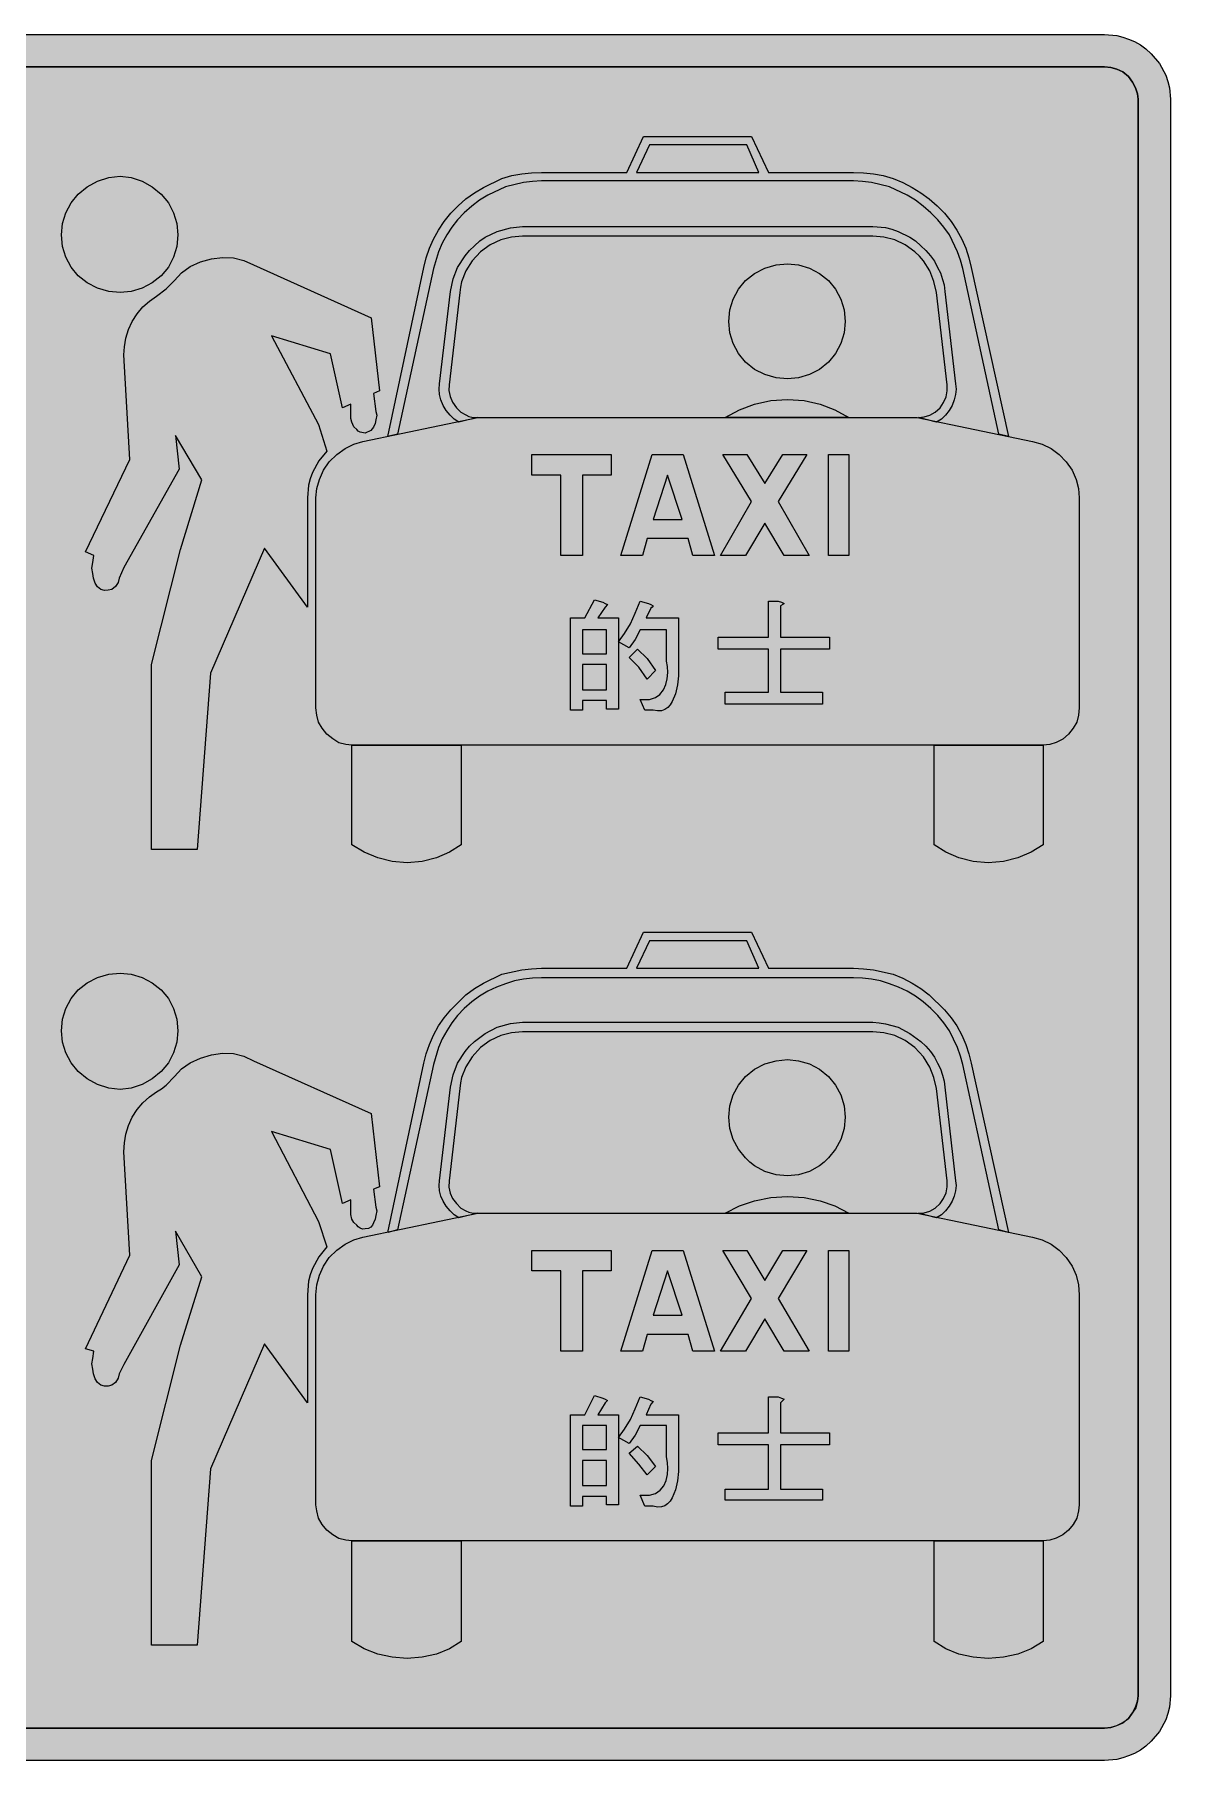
# Model space of a CAD drawing. Header units: metres. Extents: x 115 to 455, y 8 to 267.
# Drawn here: x 284.9 to 455.3, y 8.3 to 267.1 of the extents above; entities that cross this region are included whole.
import ezdxf

# ---------------------------------------------------------------- set-up
doc = ezdxf.new("R2010")
doc.units = ezdxf.units.M
for name, color, linetype, true_color in [('FILL_BLACK_000000', 7, 'Continuous', 0x000000), ('FILL_LIME_00FF00', 7, 'Continuous', 0x00ff00), ('FILL_RED_FF0000', 7, 'Continuous', 0xff0000), ('FILL_WHITE_FFFFFF', 7, 'Continuous', 0xffffff)]:
    doc.layers.add(name, color=color, linetype=linetype, true_color=true_color)

msp = doc.modelspace()

# ---------------------------------------------------------------- hatches: boundary and pattern name
at = {"layer": 'FILL_BLACK_000000', "true_color": 0x000000}
h = msp.add_hatch(color=7, dxfattribs=at)
h.dxf.hatch_style = 1
h.paths.add_polyline_path([(448.14, 266.74), (448.98, 266.4), (449.89, 266.06), (450.76, 265.59), (451.59, 264.98), (452.4, 264.24), (453.62, 262.75), (454.56, 261), (454.9, 260.06), (455.12, 259.13), (455.28, 257.4), (455.28, 18), (455.12, 16.27), (454.9, 15.34), (454.56, 14.4), (453.62, 12.64), (452.4, 11.16), (451.59, 10.42), (450.76, 9.81), (449.89, 9.34), (448.98, 9), (448.14, 8.66), (447.25, 8.44), (445.38, 8.28), (124.44, 8.28), (122.57, 8.44), (121.68, 8.66), (120.84, 9), (119.9, 9.34), (119, 9.81), (118.16, 10.42), (117.42, 11.16), (116.78, 11.89), (116.21, 12.71), (115.26, 14.4), (114.92, 15.34), (114.7, 16.27), (114.54, 18), (114.54, 257.4), (114.7, 259.13), (114.92, 260.06), (115.26, 261), (116.21, 262.75), (117.42, 264.24), (118.16, 264.98), (119, 265.59), (119.9, 266.06), (120.84, 266.4), (121.68, 266.74), (122.57, 266.96), (124.44, 267.12), (445.38, 267.12), (447.25, 266.96), (448.14, 266.74)])
h.paths.add_polyline_path([(123.5, 262.19), (122.57, 261.94), (121.68, 261.5), (120.84, 260.82), (120.24, 259.98), (119.78, 259.11), (119.5, 258.24), (119.4, 257.4), (119.4, 18), (119.5, 17.16), (119.78, 16.29), (120.24, 15.42), (120.84, 14.58), (121.68, 13.98), (122.57, 13.52), (123.5, 13.24), (124.44, 13.14), (445.38, 13.14), (446.32, 13.24), (447.25, 13.52), (448.14, 13.98), (448.98, 14.58), (449.58, 15.42), (450.04, 16.29), (450.32, 17.16), (450.42, 18), (450.42, 257.4), (450.32, 258.24), (450.04, 259.11), (449.58, 259.98), (448.98, 260.82), (448.14, 261.5), (447.25, 261.94), (446.32, 262.19), (445.38, 262.26), (124.44, 262.26), (123.5, 262.19)], flags=16)
h = msp.add_hatch(color=7, dxfattribs=at)
h.dxf.hatch_style = 1
h.paths.add_polyline_path([(394.98, 246.42), (407.76, 246.42), (409.24, 246.38), (410.73, 246.24), (412.21, 245.96), (413.7, 245.52), (415.15, 244.92), (416.53, 244.19), (417.85, 243.37), (419.1, 242.46), (420.28, 241.45), (421.37, 240.32), (422.37, 239.09), (423.24, 237.78), (423.98, 236.43), (424.59, 235.06), (425.06, 233.65), (425.4, 232.2), (430.98, 206.82), (429.54, 207.18), (424.14, 232.02), (423.81, 233.26), (423.35, 234.54), (422.16, 237.06), (421.31, 238.24), (420.38, 239.35), (419.35, 240.4), (418.2, 241.38), (417.06, 242.26), (415.81, 243.02), (413.16, 244.26), (410.46, 244.91), (409.11, 245.1), (407.76, 245.16), (360.96, 245.16), (359.61, 245.1), (358.26, 244.91), (355.56, 244.26), (352.9, 243.02), (351.66, 242.26), (350.52, 241.38), (349.37, 240.4), (348.36, 239.35), (347.48, 238.24), (346.74, 237.06), (346.03, 235.82), (345.48, 234.54), (344.76, 232.02), (339.36, 207.18), (337.92, 206.82), (343.32, 232.2), (343.66, 233.65), (344.13, 235.06), (344.74, 236.43), (345.48, 237.78), (346.35, 239.09), (347.35, 240.32), (348.44, 241.45), (349.62, 242.46), (350.89, 243.37), (352.25, 244.19), (355.02, 245.52), (356.5, 245.96), (357.99, 246.24), (359.47, 246.38), (360.96, 246.42), (373.74, 246.42), (376.26, 251.82), (392.46, 251.82), (394.98, 246.42)])
h.paths.add_polyline_path([(391.74, 250.56), (377.16, 250.56), (375.18, 246.42), (393.54, 246.42), (391.74, 250.56)], flags=16)
h = msp.add_hatch(color=7, dxfattribs=at)
h.dxf.hatch_style = 1
h.paths.add_polyline_path([(306.25, 235.34), (305.77, 233.73), (304.98, 232.25), (303.9, 230.94), (302.56, 229.86), (301.04, 229.07), (299.42, 228.59), (297.78, 228.42), (296.04, 228.59), (294.36, 229.07), (292.82, 229.86), (291.48, 230.94), (290.4, 232.25), (289.61, 233.73), (289.13, 235.34), (288.96, 237.06), (289.13, 238.78), (289.61, 240.39), (290.4, 241.87), (291.48, 243.18), (292.82, 244.29), (294.36, 245.14), (296.04, 245.69), (297.78, 245.88), (299.42, 245.69), (301.04, 245.14), (302.56, 244.29), (303.9, 243.18), (304.98, 241.87), (305.77, 240.39), (306.25, 238.78), (306.42, 237.06), (306.25, 235.34)])
h = msp.add_hatch(color=7, dxfattribs=at)
h.dxf.hatch_style = 1
h.paths.add_polyline_path([(358.08, 236.88), (356.46, 236.74), (354.84, 236.34), (353.24, 235.57), (351.78, 234.54), (350.57, 233.17), (349.62, 231.66), (348.97, 230.04), (348.78, 229.23), (348.72, 228.42), (347.1, 214.56), (347.07, 213.72), (347.24, 212.85), (347.61, 211.98), (348.18, 211.14), (348.83, 210.46), (349.62, 210.06), (350.05, 209.85), (350.52, 209.74), (351.42, 209.7), (348.54, 208.98), (347.87, 209.45), (347.24, 210.04), (346.67, 210.73), (346.2, 211.5), (345.86, 212.31), (345.66, 213.12), (345.59, 213.93), (345.66, 214.74), (347.28, 228.6), (347.69, 230.47), (348.36, 232.2), (349.49, 233.95), (350.13, 234.73), (350.88, 235.44), (351.69, 236.16), (352.52, 236.72), (354.3, 237.6), (356.28, 238.14), (358.08, 238.32), (410.64, 238.32), (412.53, 238.16), (413.48, 237.94), (414.42, 237.6), (416.2, 236.72), (417.03, 236.16), (417.84, 235.44), (418.61, 234.73), (419.3, 233.95), (419.89, 233.11), (420.36, 232.2), (420.79, 231.37), (421.08, 230.4), (421.33, 229.57), (421.44, 228.6), (423.06, 214.74), (423.13, 213.93), (423.06, 213.12), (422.86, 212.31), (422.52, 211.5), (422.08, 210.73), (421.55, 210.04), (420.93, 209.45), (420.18, 208.98), (417.48, 209.7), (418.32, 209.77), (419.17, 210.01), (419.99, 210.46), (420.72, 211.14), (421.24, 211.95), (421.62, 212.76), (421.78, 213.66), (421.8, 214.56), (420.18, 228.42), (419.8, 230.06), (419.17, 231.68), (418.23, 233.2), (417.63, 233.9), (416.94, 234.54), (415.5, 235.59), (413.93, 236.32), (412.28, 236.74), (410.64, 236.88), (358.08, 236.88)])
h = msp.add_hatch(color=7, dxfattribs=at)
h.dxf.hatch_style = 1
h.paths.add_polyline_path([(298.32, 187.2), (297.6, 185.58), (297.47, 184.95), (297.06, 184.32), (296.52, 183.91), (295.98, 183.78), (295.42, 183.75), (294.86, 183.91), (294.36, 184.29), (294, 184.86), (293.75, 185.58), (293.64, 186.3), (293.51, 187.11), (293.64, 187.92), (293.82, 189), (292.56, 189.54), (299.22, 203.4), (298.32, 219.06), (298.39, 220.3), (298.61, 221.58), (299, 222.86), (299.58, 224.1), (300.32, 225.25), (301.18, 226.26), (302.14, 227.14), (303.18, 227.88), (304.67, 228.98), (305.88, 230.22), (306.95, 231.36), (308.27, 232.31), (309.78, 233.03), (311.46, 233.46), (313.1, 233.7), (314.75, 233.62), (316.32, 233.23), (317.76, 232.56), (335.4, 224.64), (336.66, 213.66), (335.76, 213.3), (336.12, 210.6), (336.26, 210.04), (336.12, 209.34), (336.01, 208.8), (335.76, 208.26), (335.33, 207.74), (334.5, 207.36), (333.74, 207.49), (333.44, 207.66), (333.24, 207.9), (332.81, 208.3), (332.52, 208.98), (332.36, 209.52), (332.34, 210.06), (332.34, 211.68), (331.08, 211.14), (329.28, 219.24), (320.46, 221.94), (327.48, 208.62), (328.74, 204.66), (327.53, 203.17), (326.58, 201.42), (326.24, 200.47), (326.02, 199.53), (325.86, 197.64), (325.86, 181.26), (319.38, 190.08), (311.28, 171.36), (309.3, 144.9), (302.46, 144.9), (302.46, 172.62), (306.78, 189.9), (310.02, 200.34), (306.06, 207), (306.6, 201.96), (298.32, 187.2)])
h = msp.add_hatch(color=7, dxfattribs=at)
h.dxf.hatch_style = 1
h.paths.add_polyline_path([(406.33, 222.38), (405.85, 220.77), (405.06, 219.29), (403.98, 217.98), (402.64, 216.9), (401.12, 216.11), (399.5, 215.63), (397.86, 215.46), (396.12, 215.63), (394.44, 216.11), (392.9, 216.9), (391.56, 217.98), (390.48, 219.29), (389.69, 220.77), (389.21, 222.38), (389.04, 224.1), (389.21, 225.82), (389.69, 227.43), (390.48, 228.91), (391.56, 230.22), (392.9, 231.3), (394.44, 232.09), (396.12, 232.57), (397.86, 232.74), (399.5, 232.57), (401.12, 232.09), (402.64, 231.3), (403.98, 230.22), (405.06, 228.91), (405.85, 227.43), (406.33, 225.82), (406.5, 224.1), (406.33, 222.38)])
h = msp.add_hatch(color=7, dxfattribs=at)
h.dxf.hatch_style = 1
h.paths.add_polyline_path([(388.5, 209.7), (390.62, 210.81), (392.91, 211.66), (395.33, 212.21), (397.86, 212.4), (400.36, 212.21), (402.72, 211.66), (404.95, 210.81), (407.04, 209.7), (388.5, 209.7)])
h = msp.add_hatch(color=7, dxfattribs=at)
h.dxf.hatch_style = 1
h.paths.add_polyline_path([(347.15, 144.51), (345.19, 143.66), (343.05, 143.11), (340.8, 142.92), (338.54, 143.11), (336.39, 143.66), (334.37, 144.51), (332.52, 145.62), (332.52, 160.56), (348.9, 160.56), (348.9, 145.62), (347.15, 144.51)])
h = msp.add_hatch(color=7, dxfattribs=at)
h.dxf.hatch_style = 1
h.paths.add_polyline_path([(436.2, 145.62), (434.37, 144.51), (432.4, 143.66), (430.25, 143.11), (427.92, 142.92), (425.67, 143.11), (423.53, 143.66), (421.57, 144.51), (419.82, 145.62), (419.82, 160.56), (436.2, 160.56), (436.2, 145.62)])
h = msp.add_hatch(color=7, dxfattribs=at)
h.dxf.hatch_style = 1
h.paths.add_polyline_path([(394.98, 127.08), (407.76, 127.08), (409.24, 127.02), (410.73, 126.83), (413.7, 126.18), (415.15, 125.58), (416.53, 124.85), (417.85, 124.03), (419.1, 123.12), (421.37, 120.85), (422.37, 119.65), (423.24, 118.44), (423.98, 117.06), (424.59, 115.65), (425.06, 114.24), (425.4, 112.86), (430.98, 87.48), (429.54, 87.84), (424.14, 112.68), (423.81, 113.92), (423.35, 115.2), (422.16, 117.72), (421.31, 118.9), (420.38, 120.01), (419.35, 121.06), (418.2, 122.04), (417.06, 122.92), (415.81, 123.66), (414.5, 124.27), (413.16, 124.74), (411.81, 125.18), (410.46, 125.46), (409.11, 125.6), (407.76, 125.64), (360.96, 125.64), (359.61, 125.6), (358.26, 125.46), (356.91, 125.18), (355.56, 124.74), (354.22, 124.27), (352.9, 123.66), (351.66, 122.92), (350.52, 122.04), (349.37, 121.06), (348.36, 120.01), (347.48, 118.9), (346.74, 117.72), (346.03, 116.48), (345.48, 115.2), (344.76, 112.68), (339.36, 87.84), (337.92, 87.48), (343.32, 112.86), (343.66, 114.24), (344.13, 115.65), (344.74, 117.06), (345.48, 118.44), (346.35, 119.65), (347.35, 120.85), (349.62, 123.12), (350.89, 124.03), (352.25, 124.85), (355.02, 126.18), (357.99, 126.83), (359.47, 127.02), (360.96, 127.08), (373.74, 127.08), (376.26, 132.48), (392.46, 132.48), (394.98, 127.08)])
h.paths.add_polyline_path([(391.74, 131.22), (377.16, 131.22), (375.18, 127.08), (393.54, 127.08), (391.74, 131.22)], flags=16)
h = msp.add_hatch(color=7, dxfattribs=at)
h.dxf.hatch_style = 1
h.paths.add_polyline_path([(306.25, 116), (305.77, 114.39), (304.98, 112.91), (303.9, 111.6), (302.56, 110.49), (301.04, 109.64), (299.42, 109.09), (297.78, 108.9), (296.04, 109.09), (294.36, 109.64), (292.82, 110.49), (291.48, 111.6), (290.4, 112.91), (289.61, 114.39), (289.13, 116), (288.96, 117.72), (289.13, 119.44), (289.61, 121.05), (290.4, 122.53), (291.48, 123.84), (292.82, 124.92), (294.36, 125.71), (296.04, 126.19), (297.78, 126.36), (299.42, 126.19), (301.04, 125.71), (302.56, 124.92), (303.9, 123.84), (304.98, 122.53), (305.77, 121.05), (306.25, 119.44), (306.42, 117.72), (306.25, 116)])
h = msp.add_hatch(color=7, dxfattribs=at)
h.dxf.hatch_style = 1
h.paths.add_polyline_path([(358.08, 117.54), (356.46, 117.4), (354.84, 117), (353.24, 116.23), (351.78, 115.2), (350.57, 113.83), (349.62, 112.32), (348.97, 110.7), (348.78, 109.89), (348.72, 109.08), (347.1, 95.22), (347.07, 94.28), (347.24, 93.37), (347.61, 92.54), (348.18, 91.8), (348.83, 91.12), (349.62, 90.72), (350.05, 90.51), (350.52, 90.4), (351.42, 90.36), (348.54, 89.64), (347.87, 90.11), (347.24, 90.7), (346.67, 91.39), (346.2, 92.16), (345.86, 92.89), (345.66, 93.69), (345.59, 94.49), (345.66, 95.22), (347.28, 109.26), (347.69, 111.13), (348.36, 112.86), (349.49, 114.61), (350.13, 115.39), (350.88, 116.1), (352.52, 117.31), (354.3, 118.26), (356.28, 118.8), (358.08, 118.98), (410.64, 118.98), (411.59, 118.92), (412.53, 118.75), (414.42, 118.26), (416.2, 117.31), (417.84, 116.1), (418.61, 115.39), (419.3, 114.61), (419.89, 113.77), (420.36, 112.86), (420.79, 112.03), (421.08, 111.06), (421.33, 110.16), (421.44, 109.26), (423.06, 95.22), (423.13, 94.49), (423.06, 93.69), (422.86, 92.89), (422.52, 92.16), (422.08, 91.39), (421.55, 90.7), (420.93, 90.11), (420.18, 89.64), (417.48, 90.36), (418.32, 90.43), (419.17, 90.67), (419.99, 91.12), (420.72, 91.8), (421.24, 92.54), (421.62, 93.42), (421.78, 94.32), (421.8, 95.22), (420.18, 109.08), (419.8, 110.69), (419.17, 112.27), (418.23, 113.79), (416.94, 115.2), (415.5, 116.25), (413.93, 116.98), (412.28, 117.4), (410.64, 117.54), (358.08, 117.54)])
h = msp.add_hatch(color=7, dxfattribs=at)
h.dxf.hatch_style = 1
h.paths.add_polyline_path([(298.32, 67.68), (297.6, 66.24), (297.47, 65.61), (297.06, 64.98), (296.52, 64.57), (295.98, 64.44), (295.42, 64.41), (294.86, 64.57), (294.36, 64.95), (294, 65.52), (293.75, 66.24), (293.64, 66.96), (293.51, 67.77), (293.64, 68.58), (293.82, 69.66), (292.56, 70.02), (299.22, 84.06), (298.32, 99.54), (298.39, 100.89), (298.61, 102.22), (299, 103.51), (299.58, 104.76), (300.32, 105.91), (301.18, 106.92), (302.14, 107.8), (303.18, 108.54), (303.96, 109.01), (304.67, 109.57), (305.88, 110.88), (306.95, 111.99), (308.27, 112.9), (309.78, 113.61), (311.46, 114.12), (313.1, 114.36), (314.75, 114.28), (316.32, 113.89), (317.76, 113.22), (335.4, 105.3), (336.66, 94.32), (335.76, 93.96), (336.12, 91.26), (336.26, 90.7), (336.12, 90), (336.01, 89.46), (335.76, 88.92), (335.59, 88.55), (335.33, 88.27), (334.98, 88.08), (334.5, 88.02), (334.1, 87.98), (333.74, 88.09), (333.44, 88.3), (333.24, 88.56), (332.81, 88.94), (332.52, 89.46), (332.36, 90.16), (332.34, 90.72), (332.34, 92.34), (331.08, 91.8), (329.28, 99.9), (320.46, 102.6), (327.48, 89.1), (328.74, 85.32), (327.53, 83.83), (326.58, 82.08), (326.24, 81.13), (326.02, 80.17), (325.86, 78.12), (325.86, 61.92), (319.38, 70.74), (311.28, 52.02), (309.3, 25.56), (302.46, 25.56), (302.46, 53.28), (306.78, 70.56), (310.02, 80.82), (306.06, 87.66), (306.6, 82.62), (298.32, 67.68)])
h = msp.add_hatch(color=7, dxfattribs=at)
h.dxf.hatch_style = 1
h.paths.add_polyline_path([(406.33, 103.04), (405.85, 101.43), (405.06, 99.95), (403.98, 98.64), (403.34, 98.01), (402.64, 97.46), (401.12, 96.61), (399.5, 96.11), (397.86, 95.94), (396.12, 96.11), (394.44, 96.61), (392.9, 97.46), (392.2, 98.01), (391.56, 98.64), (390.48, 99.95), (389.69, 101.43), (389.21, 103.04), (389.04, 104.76), (389.21, 106.48), (389.69, 108.09), (390.48, 109.57), (391.56, 110.88), (392.9, 111.96), (394.44, 112.75), (396.12, 113.23), (397.86, 113.4), (399.5, 113.23), (401.12, 112.75), (402.64, 111.96), (403.98, 110.88), (405.06, 109.57), (405.85, 108.09), (406.33, 106.48), (406.5, 104.76), (406.33, 103.04)])
h = msp.add_hatch(color=7, dxfattribs=at)
h.dxf.hatch_style = 1
h.paths.add_polyline_path([(388.5, 90.36), (390.62, 91.44), (392.91, 92.23), (395.33, 92.71), (397.86, 92.88), (400.36, 92.71), (402.72, 92.23), (404.95, 91.44), (407.04, 90.36), (388.5, 90.36)])
h = msp.add_hatch(color=7, dxfattribs=at)
h.dxf.hatch_style = 1
h.paths.add_polyline_path([(347.15, 25.02), (345.19, 24.23), (343.05, 23.75), (340.8, 23.58), (338.54, 23.75), (336.39, 24.23), (334.37, 25.02), (332.52, 26.1), (332.52, 41.22), (348.9, 41.22), (348.9, 26.1), (347.15, 25.02)])
h = msp.add_hatch(color=7, dxfattribs=at)
h.dxf.hatch_style = 1
h.paths.add_polyline_path([(436.2, 26.1), (434.37, 25.02), (432.4, 24.23), (430.25, 23.75), (427.92, 23.58), (425.67, 23.75), (423.53, 24.23), (421.57, 25.02), (419.82, 26.1), (419.82, 41.22), (436.2, 41.22), (436.2, 26.1)])
at = {"layer": 'FILL_LIME_00FF00', "true_color": 0x00ff00}
h = msp.add_hatch(color=7, dxfattribs=at)
h.dxf.hatch_style = 1
h.paths.add_polyline_path([(332.52, 41.22), (331.6, 41.33), (330.54, 41.58), (329.64, 42.14), (328.74, 42.84), (328.04, 43.67), (327.48, 44.64), (327.23, 45.7), (327.12, 46.62), (327.12, 78.12), (327.25, 79.6), (327.64, 81.04), (328.26, 82.42), (329.1, 83.7), (330.24, 84.81), (331.48, 85.7), (332.8, 86.36), (334.14, 86.76), (351.42, 90.36), (417.3, 90.36), (434.58, 86.76), (436.03, 86.36), (437.37, 85.7), (438.58, 84.81), (439.62, 83.7), (440.54, 82.42), (441.15, 81.04), (441.49, 79.6), (441.6, 78.12), (441.6, 46.62), (441.49, 45.7), (441.24, 44.64), (440.68, 43.67), (439.98, 42.84), (439.11, 42.13), (438.16, 41.62), (437.17, 41.32), (436.2, 41.22), (332.52, 41.22)])
at = {"layer": 'FILL_RED_FF0000', "true_color": 0xff0000}
h = msp.add_hatch(color=7, dxfattribs=at)
h.dxf.hatch_style = 1
h.paths.add_polyline_path([(332.52, 160.56), (331.6, 160.67), (330.54, 160.92), (329.64, 161.48), (328.74, 162.18), (328.04, 163.08), (327.48, 163.98), (327.23, 165.06), (327.12, 166.14), (327.12, 197.64), (327.25, 199.02), (327.64, 200.41), (328.26, 201.77), (329.1, 203.04), (330.24, 204.15), (331.48, 205.04), (332.8, 205.7), (334.14, 206.1), (351.42, 209.7), (417.3, 209.7), (434.58, 206.1), (436.03, 205.7), (437.37, 205.04), (438.58, 204.15), (439.62, 203.04), (440.54, 201.77), (441.15, 200.41), (441.49, 199.02), (441.6, 197.64), (441.6, 166.14), (441.49, 165.06), (441.24, 163.98), (440.68, 163.08), (439.98, 162.18), (439.11, 161.47), (438.16, 160.96), (437.17, 160.66), (436.2, 160.56), (332.52, 160.56)])
at = {"layer": 'FILL_WHITE_FFFFFF', "true_color": 0xffffff}
h = msp.add_hatch(color=7, dxfattribs=at)
h.dxf.hatch_style = 1
h.paths.add_polyline_path([(445.38, 262.26), (446.32, 262.19), (447.25, 261.94), (448.14, 261.5), (448.98, 260.82), (449.58, 259.98), (450.04, 259.11), (450.32, 258.24), (450.42, 257.4), (450.42, 18), (450.31, 17.17), (450.06, 16.2), (448.98, 14.58), (448.15, 13.9), (447.18, 13.5), (446.35, 13.25), (445.38, 13.14), (124.44, 13.14), (123.5, 13.24), (122.57, 13.52), (121.68, 13.98), (120.84, 14.58), (119.76, 16.2), (119.51, 17.17), (119.4, 18), (119.4, 257.4), (119.5, 258.24), (119.78, 259.11), (120.24, 259.98), (120.84, 260.82), (121.68, 261.5), (122.57, 261.94), (123.5, 262.19), (124.44, 262.26), (445.38, 262.26)])
h = msp.add_hatch(color=7, dxfattribs=at)
h.dxf.hatch_style = 1
h.paths.add_polyline_path([(367.08, 189), (363.84, 189), (363.84, 201.06), (359.52, 201.06), (359.52, 204.12), (371.4, 204.12), (371.4, 201.06), (367.08, 201.06), (367.08, 189)])
h = msp.add_hatch(color=7, dxfattribs=at)
h.dxf.hatch_style = 1
h.paths.add_polyline_path([(382.92, 191.52), (376.8, 191.52), (376.08, 189), (372.84, 189), (377.52, 204.12), (382.2, 204.12), (386.88, 189), (383.64, 189), (382.92, 191.52)])
h.paths.add_polyline_path([(377.7, 194.4), (382.02, 194.4), (379.86, 201.06), (377.7, 194.4)], flags=16)
h = msp.add_hatch(color=7, dxfattribs=at)
h.dxf.hatch_style = 1
h.paths.add_polyline_path([(391.74, 204.12), (394.44, 199.8), (397.14, 204.12), (400.74, 204.12), (396.42, 197.1), (401.1, 189), (397.32, 189), (394.44, 193.86), (391.56, 189), (387.78, 189), (392.46, 197.1), (388.14, 204.12), (391.74, 204.12)])
h = msp.add_hatch(color=7, dxfattribs=at)
h.dxf.hatch_style = 1
h.paths.add_polyline_path([(407.04, 204.12), (407.04, 189), (403.98, 189), (403.98, 204.12), (407.04, 204.12)])
h = msp.add_hatch(color=7, dxfattribs=at)
h.dxf.hatch_style = 1
h.paths.add_polyline_path([(370.86, 181.62), (370.5, 181.26), (369.42, 179.64), (372.48, 179.64), (372.48, 165.96), (370.68, 165.96), (370.68, 167.22), (367.08, 167.22), (367.08, 165.78), (365.28, 165.78), (365.28, 179.64), (367.44, 179.64), (368.88, 182.34), (370.14, 181.98), (370.5, 181.8), (370.86, 181.62)])
h.paths.add_polyline_path([(367.08, 177.84), (367.08, 174.24), (370.68, 174.24), (370.68, 177.84), (367.08, 177.84)], flags=16)
h.paths.add_polyline_path([(370.68, 172.62), (367.08, 172.62), (367.08, 168.84), (370.68, 168.84), (370.68, 172.62)], flags=16)
h = msp.add_hatch(color=7, dxfattribs=at)
h.dxf.hatch_style = 1
h.paths.add_polyline_path([(377.34, 181.62), (377.7, 181.44), (377.52, 181.26), (377.34, 181.08), (376.62, 179.64), (381.48, 179.64), (381.48, 173.16), (381.48, 170.93), (381.33, 169.58), (381.04, 168.25), (380.56, 167.07), (380.25, 166.58), (379.87, 166.18), (379.44, 165.88), (378.93, 165.71), (378.35, 165.67), (377.7, 165.78), (376.44, 165.78), (375.72, 167.4), (377.16, 167.4), (378.02, 167.67), (378.7, 168.16), (379.22, 168.83), (379.59, 169.63), (379.81, 170.51), (379.89, 171.42), (379.84, 172.32), (379.68, 173.16), (379.68, 177.84), (375.72, 177.84), (375, 176.4), (374.1, 175.14), (372.48, 176.04), (373.38, 177.3), (374.28, 178.74), (375, 180.36), (375.72, 182.16), (376.98, 181.8), (377.34, 181.62)])
h = msp.add_hatch(color=7, dxfattribs=at)
h.dxf.hatch_style = 1
h.paths.add_polyline_path([(396.96, 181.98), (397.32, 181.8), (397.14, 181.62), (396.78, 181.44), (396.78, 176.76), (404.16, 176.76), (404.16, 174.96), (396.78, 174.96), (396.78, 168.48), (403.08, 168.48), (403.08, 166.68), (388.5, 166.68), (388.5, 168.48), (394.98, 168.48), (394.98, 174.96), (387.42, 174.96), (387.42, 176.76), (394.98, 176.76), (394.98, 182.16), (396.42, 182.16), (396.96, 181.98)])
h = msp.add_hatch(color=7, dxfattribs=at)
h.dxf.hatch_style = 1
h.paths.add_polyline_path([(376.8, 173.52), (378.06, 171.72), (376.8, 170.46), (375.54, 172.26), (374.1, 173.7), (375.36, 174.96), (376.8, 173.52)])
h = msp.add_hatch(color=7, dxfattribs=at)
h.dxf.hatch_style = 1
h.paths.add_polyline_path([(367.08, 69.66), (363.84, 69.66), (363.84, 81.72), (359.52, 81.72), (359.52, 84.78), (371.4, 84.78), (371.4, 81.72), (367.08, 81.72), (367.08, 69.66)])
h = msp.add_hatch(color=7, dxfattribs=at)
h.dxf.hatch_style = 1
h.paths.add_polyline_path([(382.92, 72.18), (376.8, 72.18), (376.08, 69.66), (372.84, 69.66), (377.52, 84.78), (382.2, 84.78), (386.88, 69.66), (383.64, 69.66), (382.92, 72.18)])
h.paths.add_polyline_path([(377.7, 75.06), (382.02, 75.06), (379.86, 81.72), (377.7, 75.06)], flags=16)
h = msp.add_hatch(color=7, dxfattribs=at)
h.dxf.hatch_style = 1
h.paths.add_polyline_path([(391.74, 84.78), (394.44, 80.28), (397.14, 84.78), (400.74, 84.78), (396.42, 77.58), (401.1, 69.66), (397.32, 69.66), (394.44, 74.52), (391.56, 69.66), (387.78, 69.66), (392.46, 77.58), (388.14, 84.78), (391.74, 84.78)])
h = msp.add_hatch(color=7, dxfattribs=at)
h.dxf.hatch_style = 1
h.paths.add_polyline_path([(407.04, 84.78), (407.04, 69.66), (403.98, 69.66), (403.98, 84.78), (407.04, 84.78)])
h = msp.add_hatch(color=7, dxfattribs=at)
h.dxf.hatch_style = 1
h.paths.add_polyline_path([(370.86, 62.28), (370.5, 61.92), (369.42, 60.12), (372.48, 60.12), (372.48, 46.62), (370.68, 46.62), (370.68, 47.88), (367.08, 47.88), (367.08, 46.44), (365.28, 46.44), (365.28, 60.12), (367.44, 60.12), (368.88, 63), (370.14, 62.64), (370.5, 62.46), (370.86, 62.28)])
h.paths.add_polyline_path([(367.08, 58.5), (367.08, 54.9), (370.68, 54.9), (370.68, 58.5), (367.08, 58.5)], flags=16)
h.paths.add_polyline_path([(370.68, 53.28), (367.08, 53.28), (367.08, 49.5), (370.68, 49.5), (370.68, 53.28)], flags=16)
h = msp.add_hatch(color=7, dxfattribs=at)
h.dxf.hatch_style = 1
h.paths.add_polyline_path([(377.34, 62.28), (377.7, 62.1), (377.34, 61.74), (376.62, 60.12), (381.48, 60.12), (381.48, 53.82), (381.47, 51.61), (381.32, 50.23), (381.02, 48.87), (380.54, 47.66), (380.23, 47.16), (379.85, 46.75), (379.42, 46.46), (378.92, 46.3), (378.35, 46.28), (377.7, 46.44), (376.44, 46.44), (375.72, 48.06), (377.16, 48.06), (378.06, 48.34), (378.76, 48.83), (379.27, 49.49), (379.62, 50.28), (379.82, 51.15), (379.88, 52.06), (379.83, 52.96), (379.68, 53.82), (379.68, 58.5), (375.72, 58.5), (375, 57.06), (374.1, 55.8), (372.48, 56.7), (373.38, 57.96), (374.28, 59.4), (375, 61.02), (375.72, 62.82), (376.98, 62.46), (377.34, 62.28)])
h = msp.add_hatch(color=7, dxfattribs=at)
h.dxf.hatch_style = 1
h.paths.add_polyline_path([(396.96, 62.64), (397.32, 62.46), (397.14, 62.28), (396.78, 61.92), (396.78, 57.42), (404.16, 57.42), (404.16, 55.62), (396.78, 55.62), (396.78, 48.96), (403.08, 48.96), (403.08, 47.34), (388.5, 47.34), (388.5, 48.96), (394.98, 48.96), (394.98, 55.62), (387.42, 55.62), (387.42, 57.42), (394.98, 57.42), (394.98, 62.82), (396.42, 62.82), (396.96, 62.64)])
h = msp.add_hatch(color=7, dxfattribs=at)
h.dxf.hatch_style = 1
h.paths.add_polyline_path([(376.8, 54), (378.06, 52.38), (376.8, 51.12), (375.54, 52.74), (374.1, 54.36), (375.36, 55.44), (376.8, 54)])

# ---------------------------------------------------------------- linework, layer by layer
at = {"layer": 'FILL_BLACK_000000', "lineweight": 0, "true_color": 0x000000}
for points in [[(124.44, 267.12), (445.38, 267.12), (447.25, 266.96), (448.14, 266.74), (448.98, 266.4), (449.89, 266.06), (450.76, 265.59), (451.59, 264.98), (452.4, 264.24), (453.62, 262.75), (454.56, 261), (454.9, 260.06), (455.12, 259.13), (455.28, 257.4), (455.28, 18), (455.12, 16.27), (454.9, 15.34), (454.56, 14.4), (453.62, 12.64), (452.4, 11.16), (451.59, 10.42), (450.76, 9.81), (449.89, 9.34), (448.98, 9), (448.14, 8.66), (447.25, 8.44), (445.38, 8.28), (124.44, 8.28)], [(124.44, 13.14), (445.38, 13.14), (446.32, 13.24), (447.25, 13.52), (448.14, 13.98), (448.98, 14.58), (449.58, 15.42), (450.04, 16.29), (450.32, 17.16), (450.42, 18), (450.42, 257.4), (450.32, 258.24), (450.04, 259.11), (449.58, 259.98), (448.98, 260.82), (448.14, 261.5), (447.25, 261.94), (446.32, 262.19), (445.38, 262.26), (124.44, 262.26)]]:
    msp.add_lwpolyline(points, dxfattribs=at)
for points in [[(394.98, 246.42), (407.76, 246.42), (409.24, 246.38), (410.73, 246.24), (412.21, 245.96), (413.7, 245.52), (415.15, 244.92), (416.53, 244.19), (417.85, 243.37), (419.1, 242.46), (420.28, 241.45), (421.37, 240.32), (422.37, 239.09), (423.24, 237.78), (423.98, 236.43), (424.59, 235.06), (425.06, 233.65), (425.4, 232.2), (430.98, 206.82), (429.54, 207.18), (424.14, 232.02), (423.81, 233.26), (423.35, 234.54), (422.16, 237.06), (421.31, 238.24), (420.38, 239.35), (419.35, 240.4), (418.2, 241.38), (417.06, 242.26), (415.81, 243.02), (413.16, 244.26), (410.46, 244.91), (409.11, 245.1), (407.76, 245.16), (360.96, 245.16), (359.61, 245.1), (358.26, 244.91), (355.56, 244.26), (352.9, 243.02), (351.66, 242.26), (350.52, 241.38), (349.37, 240.4), (348.36, 239.35), (347.48, 238.24), (346.74, 237.06), (346.03, 235.82), (345.48, 234.54), (344.76, 232.02), (339.36, 207.18), (337.92, 206.82), (343.32, 232.2), (343.66, 233.65), (344.13, 235.06), (344.74, 236.43), (345.48, 237.78), (346.35, 239.09), (347.35, 240.32), (348.44, 241.45), (349.62, 242.46), (350.89, 243.37), (352.25, 244.19), (355.02, 245.52), (356.5, 245.96), (357.99, 246.24), (359.47, 246.38), (360.96, 246.42), (373.74, 246.42), (376.26, 251.82), (392.46, 251.82)], [(391.74, 250.56), (377.16, 250.56), (375.18, 246.42), (393.54, 246.42)], [(306.25, 235.34), (305.77, 233.73), (304.98, 232.25), (303.9, 230.94), (302.56, 229.86), (301.04, 229.07), (299.42, 228.59), (297.78, 228.42), (296.04, 228.59), (294.36, 229.07), (292.82, 229.86), (291.48, 230.94), (290.4, 232.25), (289.61, 233.73), (289.13, 235.34), (288.96, 237.06), (289.13, 238.78), (289.61, 240.39), (290.4, 241.87), (291.48, 243.18), (292.82, 244.29), (294.36, 245.14), (296.04, 245.69), (297.78, 245.88), (299.42, 245.69), (301.04, 245.14), (302.56, 244.29), (303.9, 243.18), (304.98, 241.87), (305.77, 240.39), (306.25, 238.78), (306.42, 237.06)], [(358.08, 236.88), (356.46, 236.74), (354.84, 236.34), (353.24, 235.57), (351.78, 234.54), (350.57, 233.17), (349.62, 231.66), (348.97, 230.04), (348.78, 229.23), (348.72, 228.42), (347.1, 214.56), (347.07, 213.72), (347.24, 212.85), (347.61, 211.98), (348.18, 211.14), (348.83, 210.46), (349.62, 210.06), (350.05, 209.85), (350.52, 209.74), (351.42, 209.7), (348.54, 208.98), (347.87, 209.45), (347.24, 210.04), (346.67, 210.73), (346.2, 211.5), (345.86, 212.31), (345.66, 213.12), (345.59, 213.93), (345.66, 214.74), (347.28, 228.6), (347.69, 230.47), (348.36, 232.2), (349.49, 233.95), (350.13, 234.73), (350.88, 235.44), (351.69, 236.16), (352.52, 236.72), (354.3, 237.6), (356.28, 238.14), (358.08, 238.32), (410.64, 238.32), (412.53, 238.16), (413.48, 237.94), (414.42, 237.6), (416.2, 236.72), (417.03, 236.16), (417.84, 235.44), (418.61, 234.73), (419.3, 233.95), (419.89, 233.11), (420.36, 232.2), (420.79, 231.37), (421.08, 230.4), (421.33, 229.57), (421.44, 228.6), (423.06, 214.74), (423.13, 213.93), (423.06, 213.12), (422.86, 212.31), (422.52, 211.5), (422.08, 210.73), (421.55, 210.04), (420.93, 209.45), (420.18, 208.98), (417.48, 209.7), (418.32, 209.77), (419.17, 210.01), (419.99, 210.46), (420.72, 211.14), (421.24, 211.95), (421.62, 212.76), (421.78, 213.66), (421.8, 214.56), (420.18, 228.42), (419.8, 230.06), (419.17, 231.68), (418.23, 233.2), (417.63, 233.9), (416.94, 234.54), (415.5, 235.59), (413.93, 236.32), (412.28, 236.74), (410.64, 236.88)], [(298.32, 187.2), (297.6, 185.58), (297.47, 184.95), (297.06, 184.32), (296.52, 183.91), (295.98, 183.78), (295.42, 183.75), (294.86, 183.91), (294.36, 184.29), (294, 184.86), (293.75, 185.58), (293.64, 186.3), (293.51, 187.11), (293.64, 187.92), (293.82, 189), (292.56, 189.54), (299.22, 203.4), (298.32, 219.06), (298.39, 220.3), (298.61, 221.58), (299, 222.86), (299.58, 224.1), (300.32, 225.25), (301.18, 226.26), (302.14, 227.14), (303.18, 227.88), (304.67, 228.98), (305.88, 230.22), (306.95, 231.36), (308.27, 232.31), (309.78, 233.03), (311.46, 233.46), (313.1, 233.7), (314.75, 233.62), (316.32, 233.23), (317.76, 232.56), (335.4, 224.64), (336.66, 213.66), (335.76, 213.3), (336.12, 210.6), (336.26, 210.04), (336.12, 209.34), (336.01, 208.8), (335.76, 208.26), (335.33, 207.74), (334.5, 207.36), (333.74, 207.49), (333.44, 207.66), (333.24, 207.9), (332.81, 208.3), (332.52, 208.98), (332.36, 209.52), (332.34, 210.06), (332.34, 211.68), (331.08, 211.14), (329.28, 219.24), (320.46, 221.94), (327.48, 208.62), (328.74, 204.66), (327.53, 203.17), (326.58, 201.42), (326.24, 200.47), (326.02, 199.53), (325.86, 197.64), (325.86, 181.26), (319.38, 190.08), (311.28, 171.36), (309.3, 144.9), (302.46, 144.9), (302.46, 172.62), (306.78, 189.9), (310.02, 200.34), (306.06, 207), (306.6, 201.96)], [(406.33, 222.38), (405.85, 220.77), (405.06, 219.29), (403.98, 217.98), (402.64, 216.9), (401.12, 216.11), (399.5, 215.63), (397.86, 215.46), (396.12, 215.63), (394.44, 216.11), (392.9, 216.9), (391.56, 217.98), (390.48, 219.29), (389.69, 220.77), (389.21, 222.38), (389.04, 224.1), (389.21, 225.82), (389.69, 227.43), (390.48, 228.91), (391.56, 230.22), (392.9, 231.3), (394.44, 232.09), (396.12, 232.57), (397.86, 232.74), (399.5, 232.57), (401.12, 232.09), (402.64, 231.3), (403.98, 230.22), (405.06, 228.91), (405.85, 227.43), (406.33, 225.82), (406.5, 224.1)], [(388.5, 209.7), (390.62, 210.81), (392.91, 211.66), (395.33, 212.21), (397.86, 212.4), (400.36, 212.21), (402.72, 211.66), (404.95, 210.81), (407.04, 209.7)], [(347.15, 144.51), (345.19, 143.66), (343.05, 143.11), (340.8, 142.92), (338.54, 143.11), (336.39, 143.66), (334.37, 144.51), (332.52, 145.62), (332.52, 160.56), (348.9, 160.56), (348.9, 145.62)], [(436.2, 145.62), (434.37, 144.51), (432.4, 143.66), (430.25, 143.11), (427.92, 142.92), (425.67, 143.11), (423.53, 143.66), (421.57, 144.51), (419.82, 145.62), (419.82, 160.56), (436.2, 160.56)], [(394.98, 127.08), (407.76, 127.08), (409.24, 127.02), (410.73, 126.83), (413.7, 126.18), (415.15, 125.58), (416.53, 124.85), (417.85, 124.03), (419.1, 123.12), (421.37, 120.85), (422.37, 119.65), (423.24, 118.44), (423.98, 117.06), (424.59, 115.65), (425.06, 114.24), (425.4, 112.86), (430.98, 87.48), (429.54, 87.84), (424.14, 112.68), (423.81, 113.92), (423.35, 115.2), (422.16, 117.72), (421.31, 118.9), (420.38, 120.01), (419.35, 121.06), (418.2, 122.04), (417.06, 122.92), (415.81, 123.66), (414.5, 124.27), (413.16, 124.74), (411.81, 125.18), (410.46, 125.46), (409.11, 125.6), (407.76, 125.64), (360.96, 125.64), (359.61, 125.6), (358.26, 125.46), (356.91, 125.18), (355.56, 124.74), (354.22, 124.27), (352.9, 123.66), (351.66, 122.92), (350.52, 122.04), (349.37, 121.06), (348.36, 120.01), (347.48, 118.9), (346.74, 117.72), (346.03, 116.48), (345.48, 115.2), (344.76, 112.68), (339.36, 87.84), (337.92, 87.48), (343.32, 112.86), (343.66, 114.24), (344.13, 115.65), (344.74, 117.06), (345.48, 118.44), (346.35, 119.65), (347.35, 120.85), (349.62, 123.12), (350.89, 124.03), (352.25, 124.85), (355.02, 126.18), (357.99, 126.83), (359.47, 127.02), (360.96, 127.08), (373.74, 127.08), (376.26, 132.48), (392.46, 132.48)], [(391.74, 131.22), (377.16, 131.22), (375.18, 127.08), (393.54, 127.08)], [(306.25, 116), (305.77, 114.39), (304.98, 112.91), (303.9, 111.6), (302.56, 110.49), (301.04, 109.64), (299.42, 109.09), (297.78, 108.9), (296.04, 109.09), (294.36, 109.64), (292.82, 110.49), (291.48, 111.6), (290.4, 112.91), (289.61, 114.39), (289.13, 116), (288.96, 117.72), (289.13, 119.44), (289.61, 121.05), (290.4, 122.53), (291.48, 123.84), (292.82, 124.92), (294.36, 125.71), (296.04, 126.19), (297.78, 126.36), (299.42, 126.19), (301.04, 125.71), (302.56, 124.92), (303.9, 123.84), (304.98, 122.53), (305.77, 121.05), (306.25, 119.44), (306.42, 117.72)], [(358.08, 117.54), (356.46, 117.4), (354.84, 117), (353.24, 116.23), (351.78, 115.2), (350.57, 113.83), (349.62, 112.32), (348.97, 110.7), (348.78, 109.89), (348.72, 109.08), (347.1, 95.22), (347.07, 94.28), (347.24, 93.37), (347.61, 92.54), (348.18, 91.8), (348.83, 91.12), (349.62, 90.72), (350.05, 90.51), (350.52, 90.4), (351.42, 90.36), (348.54, 89.64), (347.87, 90.11), (347.24, 90.7), (346.67, 91.39), (346.2, 92.16), (345.86, 92.89), (345.66, 93.69), (345.59, 94.49), (345.66, 95.22), (347.28, 109.26), (347.69, 111.13), (348.36, 112.86), (349.49, 114.61), (350.13, 115.39), (350.88, 116.1), (352.52, 117.31), (354.3, 118.26), (356.28, 118.8), (358.08, 118.98), (410.64, 118.98), (411.59, 118.92), (412.53, 118.75), (414.42, 118.26), (416.2, 117.31), (417.84, 116.1), (418.61, 115.39), (419.3, 114.61), (419.89, 113.77), (420.36, 112.86), (420.79, 112.03), (421.08, 111.06), (421.33, 110.16), (421.44, 109.26), (423.06, 95.22), (423.13, 94.49), (423.06, 93.69), (422.86, 92.89), (422.52, 92.16), (422.08, 91.39), (421.55, 90.7), (420.93, 90.11), (420.18, 89.64), (417.48, 90.36), (418.32, 90.43), (419.17, 90.67), (419.99, 91.12), (420.72, 91.8), (421.24, 92.54), (421.62, 93.42), (421.78, 94.32), (421.8, 95.22), (420.18, 109.08), (419.8, 110.69), (419.17, 112.27), (418.23, 113.79), (416.94, 115.2), (415.5, 116.25), (413.93, 116.98), (412.28, 117.4), (410.64, 117.54)], [(298.32, 67.68), (297.6, 66.24), (297.47, 65.61), (297.06, 64.98), (296.52, 64.57), (295.98, 64.44), (295.42, 64.41), (294.86, 64.57), (294.36, 64.95), (294, 65.52), (293.75, 66.24), (293.64, 66.96), (293.51, 67.77), (293.64, 68.58), (293.82, 69.66), (292.56, 70.02), (299.22, 84.06), (298.32, 99.54), (298.39, 100.89), (298.61, 102.22), (299, 103.51), (299.58, 104.76), (300.32, 105.91), (301.18, 106.92), (302.14, 107.8), (303.18, 108.54), (303.96, 109.01), (304.67, 109.57), (305.88, 110.88), (306.95, 111.99), (308.27, 112.9), (309.78, 113.61), (311.46, 114.12), (313.1, 114.36), (314.75, 114.28), (316.32, 113.89), (317.76, 113.22), (335.4, 105.3), (336.66, 94.32), (335.76, 93.96), (336.12, 91.26), (336.26, 90.7), (336.12, 90), (336.01, 89.46), (335.76, 88.92), (335.59, 88.55), (335.33, 88.27), (334.98, 88.08), (334.5, 88.02), (334.1, 87.98), (333.74, 88.09), (333.44, 88.3), (333.24, 88.56), (332.81, 88.94), (332.52, 89.46), (332.36, 90.16), (332.34, 90.72), (332.34, 92.34), (331.08, 91.8), (329.28, 99.9), (320.46, 102.6), (327.48, 89.1), (328.74, 85.32), (327.53, 83.83), (326.58, 82.08), (326.24, 81.13), (326.02, 80.17), (325.86, 78.12), (325.86, 61.92), (319.38, 70.74), (311.28, 52.02), (309.3, 25.56), (302.46, 25.56), (302.46, 53.28), (306.78, 70.56), (310.02, 80.82), (306.06, 87.66), (306.6, 82.62)], [(406.33, 103.04), (405.85, 101.43), (405.06, 99.95), (403.98, 98.64), (403.34, 98.01), (402.64, 97.46), (401.12, 96.61), (399.5, 96.11), (397.86, 95.94), (396.12, 96.11), (394.44, 96.61), (392.9, 97.46), (392.2, 98.01), (391.56, 98.64), (390.48, 99.95), (389.69, 101.43), (389.21, 103.04), (389.04, 104.76), (389.21, 106.48), (389.69, 108.09), (390.48, 109.57), (391.56, 110.88), (392.9, 111.96), (394.44, 112.75), (396.12, 113.23), (397.86, 113.4), (399.5, 113.23), (401.12, 112.75), (402.64, 111.96), (403.98, 110.88), (405.06, 109.57), (405.85, 108.09), (406.33, 106.48), (406.5, 104.76)], [(388.5, 90.36), (390.62, 91.44), (392.91, 92.23), (395.33, 92.71), (397.86, 92.88), (400.36, 92.71), (402.72, 92.23), (404.95, 91.44), (407.04, 90.36)], [(347.15, 25.02), (345.19, 24.23), (343.05, 23.75), (340.8, 23.58), (338.54, 23.75), (336.39, 24.23), (334.37, 25.02), (332.52, 26.1), (332.52, 41.22), (348.9, 41.22), (348.9, 26.1)], [(436.2, 26.1), (434.37, 25.02), (432.4, 24.23), (430.25, 23.75), (427.92, 23.58), (425.67, 23.75), (423.53, 24.23), (421.57, 25.02), (419.82, 26.1), (419.82, 41.22), (436.2, 41.22)]]:
    msp.add_lwpolyline(points, close=True, dxfattribs=at)
at = {"layer": 'FILL_LIME_00FF00', "lineweight": 0, "true_color": 0x00ff00}
msp.add_lwpolyline([(332.52, 41.22), (331.6, 41.33), (330.54, 41.58), (329.64, 42.14), (328.74, 42.84), (328.04, 43.67), (327.48, 44.64), (327.23, 45.7), (327.12, 46.62), (327.12, 78.12), (327.25, 79.6), (327.64, 81.04), (328.26, 82.42), (329.1, 83.7), (330.24, 84.81), (331.48, 85.7), (332.8, 86.36), (334.14, 86.76), (351.42, 90.36), (417.3, 90.36), (434.58, 86.76), (436.03, 86.36), (437.37, 85.7), (438.58, 84.81), (439.62, 83.7), (440.54, 82.42), (441.15, 81.04), (441.49, 79.6), (441.6, 78.12), (441.6, 46.62), (441.49, 45.7), (441.24, 44.64), (440.68, 43.67), (439.98, 42.84), (439.11, 42.13), (438.16, 41.62), (437.17, 41.32), (436.2, 41.22)], close=True, dxfattribs=at)
at = {"layer": 'FILL_RED_FF0000', "lineweight": 0, "true_color": 0xff0000}
msp.add_lwpolyline([(332.52, 160.56), (331.6, 160.67), (330.54, 160.92), (329.64, 161.48), (328.74, 162.18), (328.04, 163.08), (327.48, 163.98), (327.23, 165.06), (327.12, 166.14), (327.12, 197.64), (327.25, 199.02), (327.64, 200.41), (328.26, 201.77), (329.1, 203.04), (330.24, 204.15), (331.48, 205.04), (332.8, 205.7), (334.14, 206.1), (351.42, 209.7), (417.3, 209.7), (434.58, 206.1), (436.03, 205.7), (437.37, 205.04), (438.58, 204.15), (439.62, 203.04), (440.54, 201.77), (441.15, 200.41), (441.49, 199.02), (441.6, 197.64), (441.6, 166.14), (441.49, 165.06), (441.24, 163.98), (440.68, 163.08), (439.98, 162.18), (439.11, 161.47), (438.16, 160.96), (437.17, 160.66), (436.2, 160.56)], close=True, dxfattribs=at)
at = {"layer": 'FILL_WHITE_FFFFFF', "lineweight": 0, "true_color": 0xffffff}
msp.add_lwpolyline([(124.44, 262.26), (445.38, 262.26), (446.32, 262.19), (447.25, 261.94), (448.14, 261.5), (448.98, 260.82), (449.58, 259.98), (450.04, 259.11), (450.32, 258.24), (450.42, 257.4), (450.42, 18), (450.31, 17.17), (450.06, 16.2), (448.98, 14.58), (448.15, 13.9), (447.18, 13.5), (446.35, 13.25), (445.38, 13.14), (124.44, 13.14)], dxfattribs=at)
for points in [[(367.08, 189), (363.84, 189), (363.84, 201.06), (359.52, 201.06), (359.52, 204.12), (371.4, 204.12), (371.4, 201.06), (367.08, 201.06)], [(382.92, 191.52), (376.8, 191.52), (376.08, 189), (372.84, 189), (377.52, 204.12), (382.2, 204.12), (386.88, 189), (383.64, 189)], [(391.74, 204.12), (394.44, 199.8), (397.14, 204.12), (400.74, 204.12), (396.42, 197.1), (401.1, 189), (397.32, 189), (394.44, 193.86), (391.56, 189), (387.78, 189), (392.46, 197.1), (388.14, 204.12)], [(407.04, 204.12), (407.04, 189), (403.98, 189), (403.98, 204.12)], [(377.7, 194.4), (382.02, 194.4), (379.86, 201.06)], [(370.86, 181.62), (370.5, 181.26), (369.42, 179.64), (372.48, 179.64), (372.48, 165.96), (370.68, 165.96), (370.68, 167.22), (367.08, 167.22), (367.08, 165.78), (365.28, 165.78), (365.28, 179.64), (367.44, 179.64), (368.88, 182.34), (370.14, 181.98), (370.5, 181.8)], [(377.34, 181.62), (377.7, 181.44), (377.52, 181.26), (377.34, 181.08), (376.62, 179.64), (381.48, 179.64), (381.48, 173.16), (381.48, 170.93), (381.33, 169.58), (381.04, 168.25), (380.56, 167.07), (380.25, 166.58), (379.87, 166.18), (379.44, 165.88), (378.93, 165.71), (378.35, 165.67), (377.7, 165.78), (376.44, 165.78), (375.72, 167.4), (377.16, 167.4), (378.02, 167.67), (378.7, 168.16), (379.22, 168.83), (379.59, 169.63), (379.81, 170.51), (379.89, 171.42), (379.84, 172.32), (379.68, 173.16), (379.68, 177.84), (375.72, 177.84), (375, 176.4), (374.1, 175.14), (372.48, 176.04), (373.38, 177.3), (374.28, 178.74), (375, 180.36), (375.72, 182.16), (376.98, 181.8)], [(396.96, 181.98), (397.32, 181.8), (397.14, 181.62), (396.78, 181.44), (396.78, 176.76), (404.16, 176.76), (404.16, 174.96), (396.78, 174.96), (396.78, 168.48), (403.08, 168.48), (403.08, 166.68), (388.5, 166.68), (388.5, 168.48), (394.98, 168.48), (394.98, 174.96), (387.42, 174.96), (387.42, 176.76), (394.98, 176.76), (394.98, 182.16), (396.42, 182.16)], [(367.08, 177.84), (367.08, 174.24), (370.68, 174.24), (370.68, 177.84)], [(376.8, 173.52), (378.06, 171.72), (376.8, 170.46), (375.54, 172.26), (374.1, 173.7), (375.36, 174.96)], [(370.68, 172.62), (367.08, 172.62), (367.08, 168.84), (370.68, 168.84)], [(367.08, 69.66), (363.84, 69.66), (363.84, 81.72), (359.52, 81.72), (359.52, 84.78), (371.4, 84.78), (371.4, 81.72), (367.08, 81.72)], [(382.92, 72.18), (376.8, 72.18), (376.08, 69.66), (372.84, 69.66), (377.52, 84.78), (382.2, 84.78), (386.88, 69.66), (383.64, 69.66)], [(391.74, 84.78), (394.44, 80.28), (397.14, 84.78), (400.74, 84.78), (396.42, 77.58), (401.1, 69.66), (397.32, 69.66), (394.44, 74.52), (391.56, 69.66), (387.78, 69.66), (392.46, 77.58), (388.14, 84.78)], [(407.04, 84.78), (407.04, 69.66), (403.98, 69.66), (403.98, 84.78)], [(377.7, 75.06), (382.02, 75.06), (379.86, 81.72)], [(370.86, 62.28), (370.5, 61.92), (369.42, 60.12), (372.48, 60.12), (372.48, 46.62), (370.68, 46.62), (370.68, 47.88), (367.08, 47.88), (367.08, 46.44), (365.28, 46.44), (365.28, 60.12), (367.44, 60.12), (368.88, 63), (370.14, 62.64), (370.5, 62.46)], [(377.34, 62.28), (377.7, 62.1), (377.34, 61.74), (376.62, 60.12), (381.48, 60.12), (381.48, 53.82), (381.47, 51.61), (381.32, 50.23), (381.02, 48.87), (380.54, 47.66), (380.23, 47.16), (379.85, 46.75), (379.42, 46.46), (378.92, 46.3), (378.35, 46.28), (377.7, 46.44), (376.44, 46.44), (375.72, 48.06), (377.16, 48.06), (378.06, 48.34), (378.76, 48.83), (379.27, 49.49), (379.62, 50.28), (379.82, 51.15), (379.88, 52.06), (379.83, 52.96), (379.68, 53.82), (379.68, 58.5), (375.72, 58.5), (375, 57.06), (374.1, 55.8), (372.48, 56.7), (373.38, 57.96), (374.28, 59.4), (375, 61.02), (375.72, 62.82), (376.98, 62.46)], [(396.96, 62.64), (397.32, 62.46), (397.14, 62.28), (396.78, 61.92), (396.78, 57.42), (404.16, 57.42), (404.16, 55.62), (396.78, 55.62), (396.78, 48.96), (403.08, 48.96), (403.08, 47.34), (388.5, 47.34), (388.5, 48.96), (394.98, 48.96), (394.98, 55.62), (387.42, 55.62), (387.42, 57.42), (394.98, 57.42), (394.98, 62.82), (396.42, 62.82)], [(367.08, 58.5), (367.08, 54.9), (370.68, 54.9), (370.68, 58.5)], [(376.8, 54), (378.06, 52.38), (376.8, 51.12), (375.54, 52.74), (374.1, 54.36), (375.36, 55.44)], [(370.68, 53.28), (367.08, 53.28), (367.08, 49.5), (370.68, 49.5)]]:
    msp.add_lwpolyline(points, close=True, dxfattribs=at)

doc.saveas('drawing.dxf')
